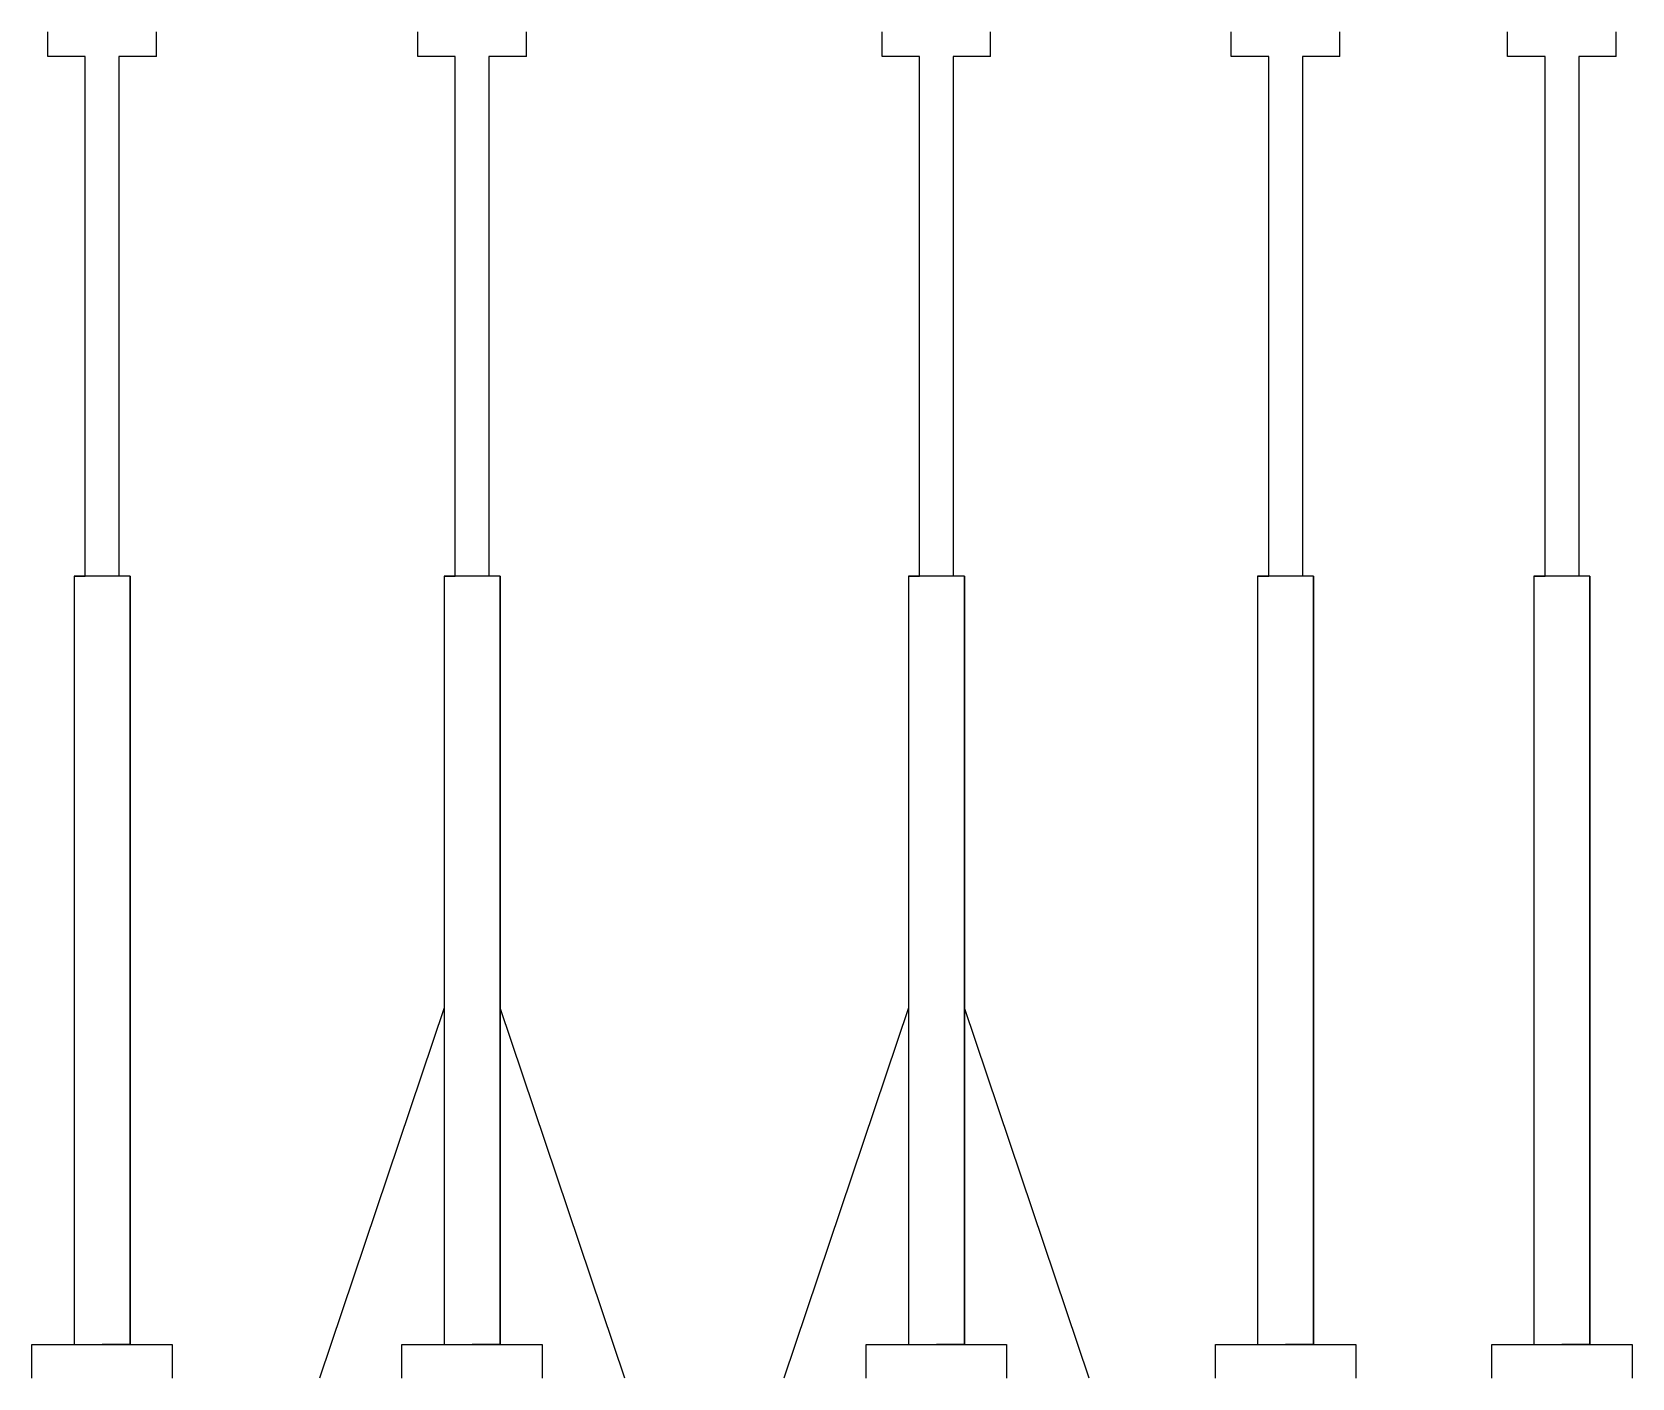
# Model space of a CAD drawing. Header units: millimetres. Extents: x 5763 to 12018931, y 39842 to 3600577.
# Drawn here: x 1056600 to 1061733, y 661211 to 665531 of the extents above; entities that cross this region are included whole.
import ezdxf

# ---------------------------------------------------------------- set-up
doc = ezdxf.new("R2010")
doc.units = ezdxf.units.MM

msp = doc.modelspace()

# ---------------------------------------------------------------- linework, layer by layer
for p, q in [((1056651.04033, 665452.02494), (1056651.04033, 665530.8165)), ((1056999.04033, 665452.02494), (1056999.04033, 665530.8165)), ((1057837.80426, 665452.02494), (1057837.80426, 665530.8165)), ((1058185.80426, 665452.02494), (1058185.80426, 665530.8165)), ((1059327.20021, 665452.02494), (1059327.20021, 665530.8165)), ((1059675.20021, 665452.02494), (1059675.20021, 665530.8165)), ((1060447.24435, 665452.02494), (1060447.24435, 665530.8165)), ((1060795.24435, 665452.02494), (1060795.24435, 665530.8165)), ((1061333.59926, 665452.02494), (1061333.59926, 665530.8165)), ((1061681.59926, 665452.02494), (1061681.59926, 665530.8165)), ((1056771.04033, 665452.02494), (1056651.04033, 665452.02494)), ((1056999.04033, 665452.02494), (1056879.04033, 665452.02494)), ((1057957.80426, 665452.02494), (1057837.80426, 665452.02494)), ((1058185.80426, 665452.02494), (1058065.80426, 665452.02494)), ((1059447.20021, 665452.02494), (1059327.20021, 665452.02494)), ((1059675.20021, 665452.02494), (1059555.20021, 665452.02494)), ((1060567.24435, 665452.02494), (1060447.24435, 665452.02494)), ((1060795.24435, 665452.02494), (1060675.24435, 665452.02494)), ((1061453.59926, 665452.02494), (1061333.59926, 665452.02494)), ((1061681.59926, 665452.02494), (1061561.59926, 665452.02494))]:
    msp.add_line(p, q)
at = {"color": 0}
for p, q in [((1056771.04033, 663784.8165), (1056771.04033, 665452.02494)), ((1056879.04033, 665452.02494), (1056879.04033, 663784.8165)), ((1057957.80426, 663784.8165), (1057957.80426, 665452.02494)), ((1058065.80426, 665452.02494), (1058065.80426, 663784.8165)), ((1059447.20021, 663784.8165), (1059447.20021, 665452.02494)), ((1059555.20021, 665452.02494), (1059555.20021, 663784.8165)), ((1060567.24435, 663784.8165), (1060567.24435, 665452.02494)), ((1060675.24435, 665452.02494), (1060675.24435, 663784.8165)), ((1061453.59926, 663784.8165), (1061453.59926, 665452.02494)), ((1061561.59926, 665452.02494), (1061561.59926, 663784.8165)), ((1056915.04033, 663784.8165), (1056735.04033, 663784.8165)), ((1056735.04033, 663784.8165), (1056735.04033, 661318.8165)), ((1056735.04033, 663784.8165), (1056771.04033, 663784.8165)), ((1056915.04033, 663784.8165), (1056915.04033, 661318.8165)), ((1056915.04033, 661318.8165), (1056915.04033, 663784.8165)), ((1058101.80426, 663784.8165), (1057921.80426, 663784.8165)), ((1057921.80426, 663784.8165), (1057921.80426, 661318.8165)), ((1057921.80426, 663784.8165), (1057957.80426, 663784.8165)), ((1058101.80426, 663784.8165), (1058101.80426, 661318.8165)), ((1058101.80426, 661318.8165), (1058101.80426, 663784.8165)), ((1059591.20021, 663784.8165), (1059411.20021, 663784.8165)), ((1059411.20021, 663784.8165), (1059411.20021, 661318.8165)), ((1059411.20021, 663784.8165), (1059447.20021, 663784.8165)), ((1059591.20021, 663784.8165), (1059591.20021, 661318.8165)), ((1059591.20021, 661318.8165), (1059591.20021, 663784.8165)), ((1060711.24435, 663784.8165), (1060531.24435, 663784.8165)), ((1060531.24435, 663784.8165), (1060531.24435, 661318.8165)), ((1060531.24435, 663784.8165), (1060567.24435, 663784.8165)), ((1060711.24435, 663784.8165), (1060711.24435, 661318.8165)), ((1060711.24435, 661318.8165), (1060711.24435, 663784.8165)), ((1061597.59926, 663784.8165), (1061417.59926, 663784.8165)), ((1061417.59926, 663784.8165), (1061417.59926, 661318.8165)), ((1061417.59926, 663784.8165), (1061453.59926, 663784.8165)), ((1061597.59926, 663784.8165), (1061597.59926, 661318.8165)), ((1061597.59926, 661318.8165), (1061597.59926, 663784.8165)), ((1057921.80426, 662398.8165), (1057522.20426, 661210.8165)), ((1058501.40426, 661210.8165), (1058101.80426, 662398.8165)), ((1059411.20021, 662398.8165), (1059011.60021, 661210.8165)), ((1059990.80021, 661210.8165), (1059591.20021, 662398.8165)), ((1056600.04033, 661210.8165), (1056600.04033, 661318.8165)), ((1056600.04033, 661318.8165), (1056735.04033, 661318.8165)), ((1056735.04033, 661318.8165), (1056915.04033, 661318.8165)), ((1056735.04033, 661318.8165), (1056825.04033, 661318.8165)), ((1056915.04033, 661318.8165), (1056825.04033, 661318.8165)), ((1056825.04033, 661318.8165), (1057050.04033, 661318.8165)), ((1057050.04033, 661318.8165), (1057050.04033, 661210.8165)), ((1057786.80426, 661210.8165), (1057786.80426, 661318.8165)), ((1057786.80426, 661318.8165), (1057921.80426, 661318.8165)), ((1057921.80426, 661318.8165), (1058101.80426, 661318.8165)), ((1057921.80426, 661318.8165), (1058011.80426, 661318.8165)), ((1058101.80426, 661318.8165), (1058011.80426, 661318.8165)), ((1058011.80426, 661318.8165), (1058236.80426, 661318.8165)), ((1058236.80426, 661318.8165), (1058236.80426, 661210.8165)), ((1059276.20021, 661210.8165), (1059276.20021, 661318.8165)), ((1059276.20021, 661318.8165), (1059411.20021, 661318.8165)), ((1059411.20021, 661318.8165), (1059591.20021, 661318.8165)), ((1059411.20021, 661318.8165), (1059501.20021, 661318.8165)), ((1059591.20021, 661318.8165), (1059501.20021, 661318.8165)), ((1059501.20021, 661318.8165), (1059726.20021, 661318.8165)), ((1059726.20021, 661318.8165), (1059726.20021, 661210.8165)), ((1060396.24435, 661210.8165), (1060396.24435, 661318.8165)), ((1060396.24435, 661318.8165), (1060531.24435, 661318.8165)), ((1060531.24435, 661318.8165), (1060711.24435, 661318.8165)), ((1060531.24435, 661318.8165), (1060621.24435, 661318.8165)), ((1060711.24435, 661318.8165), (1060621.24435, 661318.8165)), ((1060621.24435, 661318.8165), (1060846.24435, 661318.8165)), ((1060846.24435, 661318.8165), (1060846.24435, 661210.8165)), ((1061282.59926, 661210.8165), (1061282.59926, 661318.8165)), ((1061282.59926, 661318.8165), (1061417.59926, 661318.8165)), ((1061417.59926, 661318.8165), (1061597.59926, 661318.8165)), ((1061417.59926, 661318.8165), (1061507.59926, 661318.8165)), ((1061597.59926, 661318.8165), (1061507.59926, 661318.8165)), ((1061507.59926, 661318.8165), (1061732.59926, 661318.8165)), ((1061732.59926, 661318.8165), (1061732.59926, 661210.8165))]:
    msp.add_line(p, q, dxfattribs=at)

doc.saveas('drawing.dxf')
